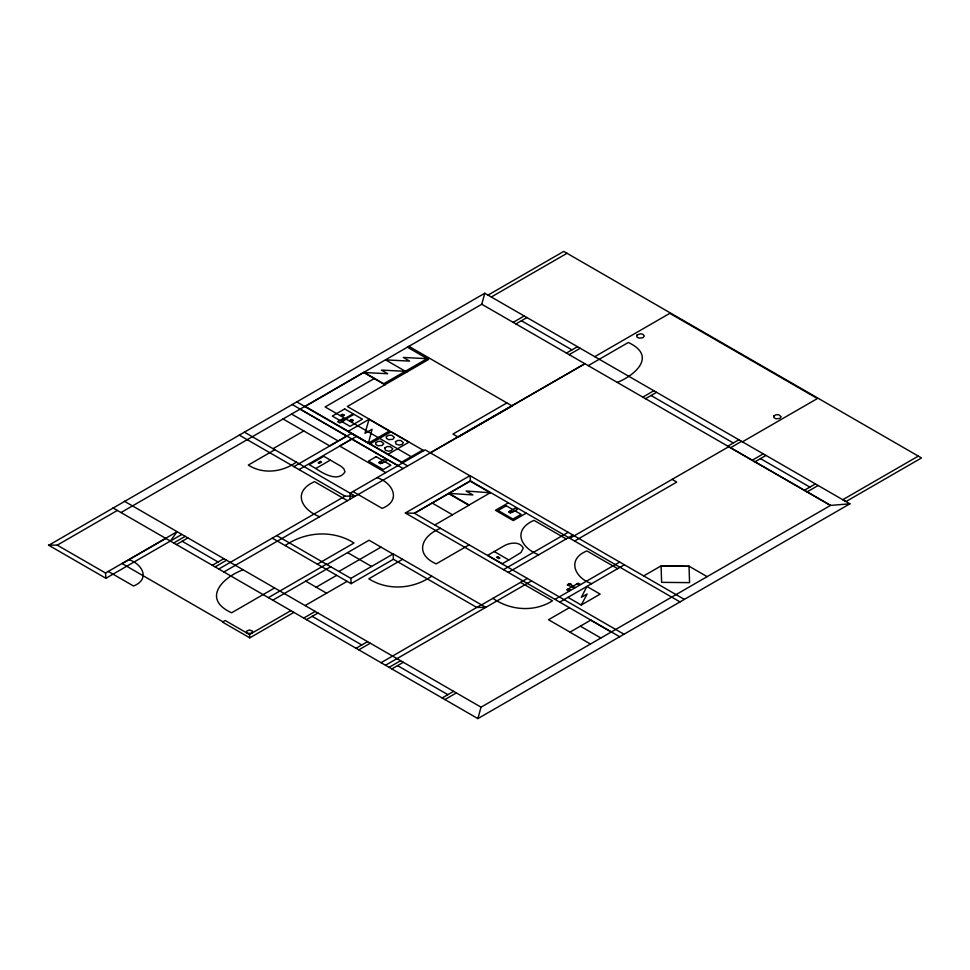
<?xml version="1.0" encoding="UTF-8"?>
<svg xmlns="http://www.w3.org/2000/svg" width="970" height="970" viewBox="0 0 970 970"><rect width="100%" height="100%" fill="white"/><g stroke="black" fill="none" stroke-linecap="round" stroke-linejoin="round"><path stroke-width="1.45" d="M350.121 499.089L350.121 493.196L425.187 449.862L469.844 475.749M368.406 443.144L372.08 429.249L364.975 433.36L369.036 419.355L389.322 431.068L368.406 443.144L348.072 431.407L369 419.331M120.983 512.548L481.775 304.253L484.794 293.243L849.902 503.818L477.883 718.6L112.969 507.916M477.883 718.6L481.011 707.203L830.538 505.406L849.902 503.818M581.236 605.025L587.129 593.979L581.357 597.314L586.899 586.462L600.151 594.113L581.236 605.025L567.983 597.375M170.368 541.066L177.061 531.718L105.536 573.015L57.254 545.14L48.5 545.14L105.9 578.278L181.875 534.421M252.042 633.058L252.527 631.143L249.496 629.966L246.465 631.143L246.962 633.058M508.813 559.969L520.914 552.609L523.291 548.147C519.75 540.969 509.408 542.582 503.624 546.122L487.667 555.337L502.254 563.752L508.813 559.969L494.227 551.542M304.871 406.624L363.714 372.504L387.733 373.741L381.38 370.079L405.436 371.328M807.076 491.875L818.122 485.497M48.718 545.273L484.794 293.243M488.031 295.11L563.74 251.4L921.5 457.949L845.961 501.551L842.772 499.708L918.311 456.106M57.254 545.14L117.346 510.45M491.317 297.002L567.026 253.291M374.238 378.579L325.12 406.939L411.244 456.664M383.453 383.902L427.212 358.633M273.043 448.686L303.78 430.947M274.862 449.74L248.296 465.079C263.064 474.585 282.476 472.184 296.311 462.12M513.154 322.355L524.2 315.978M515.894 323.944L526.94 317.554M165.821 538.459L122.196 563.643L222.967 621.818M293.91 466.643L351.419 433.445M299.015 469.589L356.524 436.391M173.691 542.982L185.137 536.374M176.431 544.558L187.865 537.95M315.796 468.51C323.228 473.639 338.397 482.539 345.005 471.82L343.816 468.704L341.21 466.4L323.822 456.3L309.236 464.727L315.796 468.51L330.382 460.083M369.752 444.054L391.007 431.771L409.013 442.162L387.757 454.445M566.419 353.08L577.465 346.69M569.147 354.656L580.193 348.266M212.345 565.292L223.791 558.696M215.085 566.88L226.519 560.272M401.362 462.314L422.75 450.044M218.796 569.014L345.017 496.143L355.226 496.143L244.294 432.099M506.91 402.914L452.954 434.075L458.204 437.106L512.172 405.957L408.891 346.326M594.768 356.669L669.809 313.346L817.407 398.537L742.414 441.835M223.9 571.961L584.934 363.701L430.292 452.808M588.22 365.654L628.305 342.483C656.702 355.65 636.102 374.796 617.296 382.422M243.033 569.814C221.754 577.78 201.845 599.12 231.6 612.797L274.546 588.002M285.156 545.576C305.295 531.572 333.037 529.668 354.014 543.006L317.36 564.164M619.684 636.732L405.339 512.997L470.013 475.652L684.347 599.399M405.339 512.997L414.396 513.239L470.414 480.902L680.006 601.909M268.387 597.653L326.32 564.2M414.481 513.288L448.564 493.572L468.862 505.297L434.778 525.012M448.94 493.354L470.111 481.132L490.262 492.772L469.092 504.994L448.94 493.354L472.923 494.942L466.073 490.99L490.226 492.796M326.914 564.552L369.049 540.229L392.995 554.064M272.776 600.188L330.709 566.735M338.894 571.463L381.016 547.141M642.795 397.13L653.841 390.74M316.171 587.189L336.699 575.343M645.523 398.706L656.581 392.316M293.898 612.385L249.787 637.848L222.494 622.085L225.222 620.521L249.496 634.525L290.879 610.639M276.729 535.573L350.873 578.387L393.238 553.918L485.8 607.353L476.767 607.438L393.371 559.278L393.238 553.918M305.077 605.583L347.114 581.357M440.525 528.323C421.489 535.755 414.032 554.052 436.209 563.885L469.177 544.861M272.279 538.144L351.14 583.673L393.371 559.278M402.574 559.302L368.818 578.799C388.024 591.033 413.402 589.045 431.747 576.144M303.743 618.06L315.177 611.464M508.292 502.872L495.44 510.281L513.288 520.599L526.14 513.178M306.471 619.648L317.917 613.04M356.063 648.275L367.497 641.667M358.791 649.851L370.237 643.243M503.491 569.657L568.153 532.324M508.231 572.397L572.894 535.052M727.815 446.164L738.861 439.774M569.863 538.326L728.725 446.721L830.538 505.406L481.775 304.253M730.543 447.74L741.589 441.35M574.604 541.054L676.769 482.078L672.028 479.338M381.052 662.692L481.35 604.783M481.556 604.904L527.365 578.459M385.502 665.262L531.608 580.909M389.103 667.348L400.537 660.74M752.199 460.229L763.257 453.851M391.832 668.924L403.277 662.316M754.939 461.805L765.985 455.427M571.294 586.389L572.276 585.819M571.985 586.789L566.698 589.833L568.917 591.118M572.967 586.219L578.217 583.188L580.448 584.473M554.973 599.387L619.648 562.042M559.714 602.115L624.389 564.783M569.341 607.705L548.511 619.733L569.996 632.137M643.692 575.925L660.922 565.983L689.246 566.322L707.13 576.653M442.138 697.976L453.584 691.367M804.336 490.299L815.382 483.921M444.878 699.552L456.324 692.944M590.827 620.109L569.923 632.173L590.439 644.019M251.582 633.325L247.411 633.325M427.309 358.694L403.265 357.445L409.607 361.107L385.587 359.87L406.745 372.08M510.923 511.505C507.455 510.935 511.263 514.088 511.178 511.651M521.411 320.743L571.936 349.879M651.052 395.517L733.332 442.975M760.468 458.616L809.865 487.11M407.473 347.236L428.619 359.446L347.345 406.503L423.829 450.638M364.029 372.371L385.26 384.617M363.714 372.504L384.86 384.714M566.177 538.932L533.973 520.344C512.196 530.032 520.417 547.711 538.714 554.791M617.672 568.662L586.947 550.936C566.419 559.072 574.555 578.023 591.688 583.661M305.101 406.333L401.774 462.156M296.699 401.847L407.618 465.891M292.14 404.478L403.071 468.522M300.069 409.158L346.714 436.088L329.703 445.909L283.058 418.979M397.833 465.649L351.746 439.034L339.645 446.018L385.733 472.632M291.57 414.069L338.203 440.998M577.053 583.855L579.284 585.14M432.159 503.042L452.493 514.791M575.198 587.505C570.481 586.232 571.912 581.563 567.317 585.08L568.978 583.588L570.736 583.77C564.152 584.983 572.179 586.474 574.204 588.075M377.051 477.64C393.008 482.817 401.762 500.556 382.156 508.389L352.983 491.535M567.899 589.142L570.166 590.403M414.396 513.239L623.989 634.247M590.754 620.145L611.27 631.991M520.587 582.376L552.5 600.794C534.324 612.361 510.305 610.53 492.93 598.344M580.339 626.159L600.854 638.005M239.19 435.045L345.017 496.143M347.418 500.653L314.51 481.653C292.2 491.596 301.064 509.553 319.615 516.707M347.599 552.609L371.546 566.444M305.732 581.163L326.587 593.203M124.475 501.284L481.059 707.178M182.142 541.26L218.068 561.994M312.195 616.338L361.786 644.965M397.554 665.626L447.861 694.665M128.792 559.593C142.42 563.97 150.556 579.187 133.533 586.013L108.288 571.427M249.496 634.525L249.787 637.848M470.013 475.652L470.414 480.902M105.536 573.015L105.9 578.278M350.873 578.387L351.14 583.673M375.778 442.684L375.778 444.478L378.058 445.788L382.241 445.424L383.732 443.581L381.161 441.374L378.058 441.374L375.778 442.684M384.823 447.897L385.454 450.322L388.655 451.183L391.286 450.65L392.777 448.795L390.207 446.588L387.103 446.588L384.823 447.897M386.399 436.548L386.399 438.343L388.667 439.652L392.85 439.301L394.341 437.446L391.771 435.239L388.667 435.239L386.399 436.548M395.445 441.774L396.063 444.187L399.264 445.048L401.895 444.515L403.387 442.672L400.816 440.465L397.712 440.465L395.445 441.774M773.878 415.936L773.878 417.585L775.964 418.785L779.819 418.458L781.189 416.76L778.825 414.736L775.964 414.736L773.878 415.936M636.781 335.171L636.781 336.881L638.927 338.118L642.892 337.778L644.298 336.032L642.892 334.274L640.394 333.777L636.781 335.171M343.538 415.245L341.476 415.245L343.538 415.245M352.583 420.459L350.509 420.459L352.583 420.459M381.525 462.678L379.464 462.678L381.525 462.678M344.314 415.245L342.507 416.288L340.7 415.245L342.507 414.202L344.314 415.245M353.359 420.459L351.552 421.501L349.746 420.459L351.552 419.416L353.359 420.459M382.301 462.678L380.495 463.721L378.688 462.678L380.495 461.635L382.301 462.678M512.124 512.002L510.317 513.045L508.51 512.002L510.317 510.96L512.124 512.002M577.877 584.849L577.877 584.849M569.111 589.663L569.802 589.566L569.111 589.663M344.677 408.94L332.31 416.069L340.761 420.944L353.116 413.814L344.677 408.94M342.786 418.785L337.681 421.732L339.864 422.993L344.968 420.046L342.786 418.785M353.977 414.336L341.61 421.477L350.049 426.351L362.416 419.21L353.977 414.336M320.415 461.417L318.099 462.751L319.203 463.393L321.519 462.059L320.415 461.417M376.13 456.676L368.539 461.065L383.283 469.577L390.874 465.2L376.13 456.676M385.138 458.968L380.034 461.914L382.216 463.187L387.333 460.229L385.138 458.968M506.243 505.77L498.071 510.487L512.936 519.083L521.108 514.355L506.243 505.77M515.252 508.122L510.147 511.069L512.33 512.342L517.434 509.395L515.252 508.122M497.634 556.659L496.531 557.301L498.847 558.635L499.95 558.005L497.634 556.659M689.039 566.322L661.091 566.031L661.613 582.352L689.561 582.643L689.039 566.322"/></g></svg>
